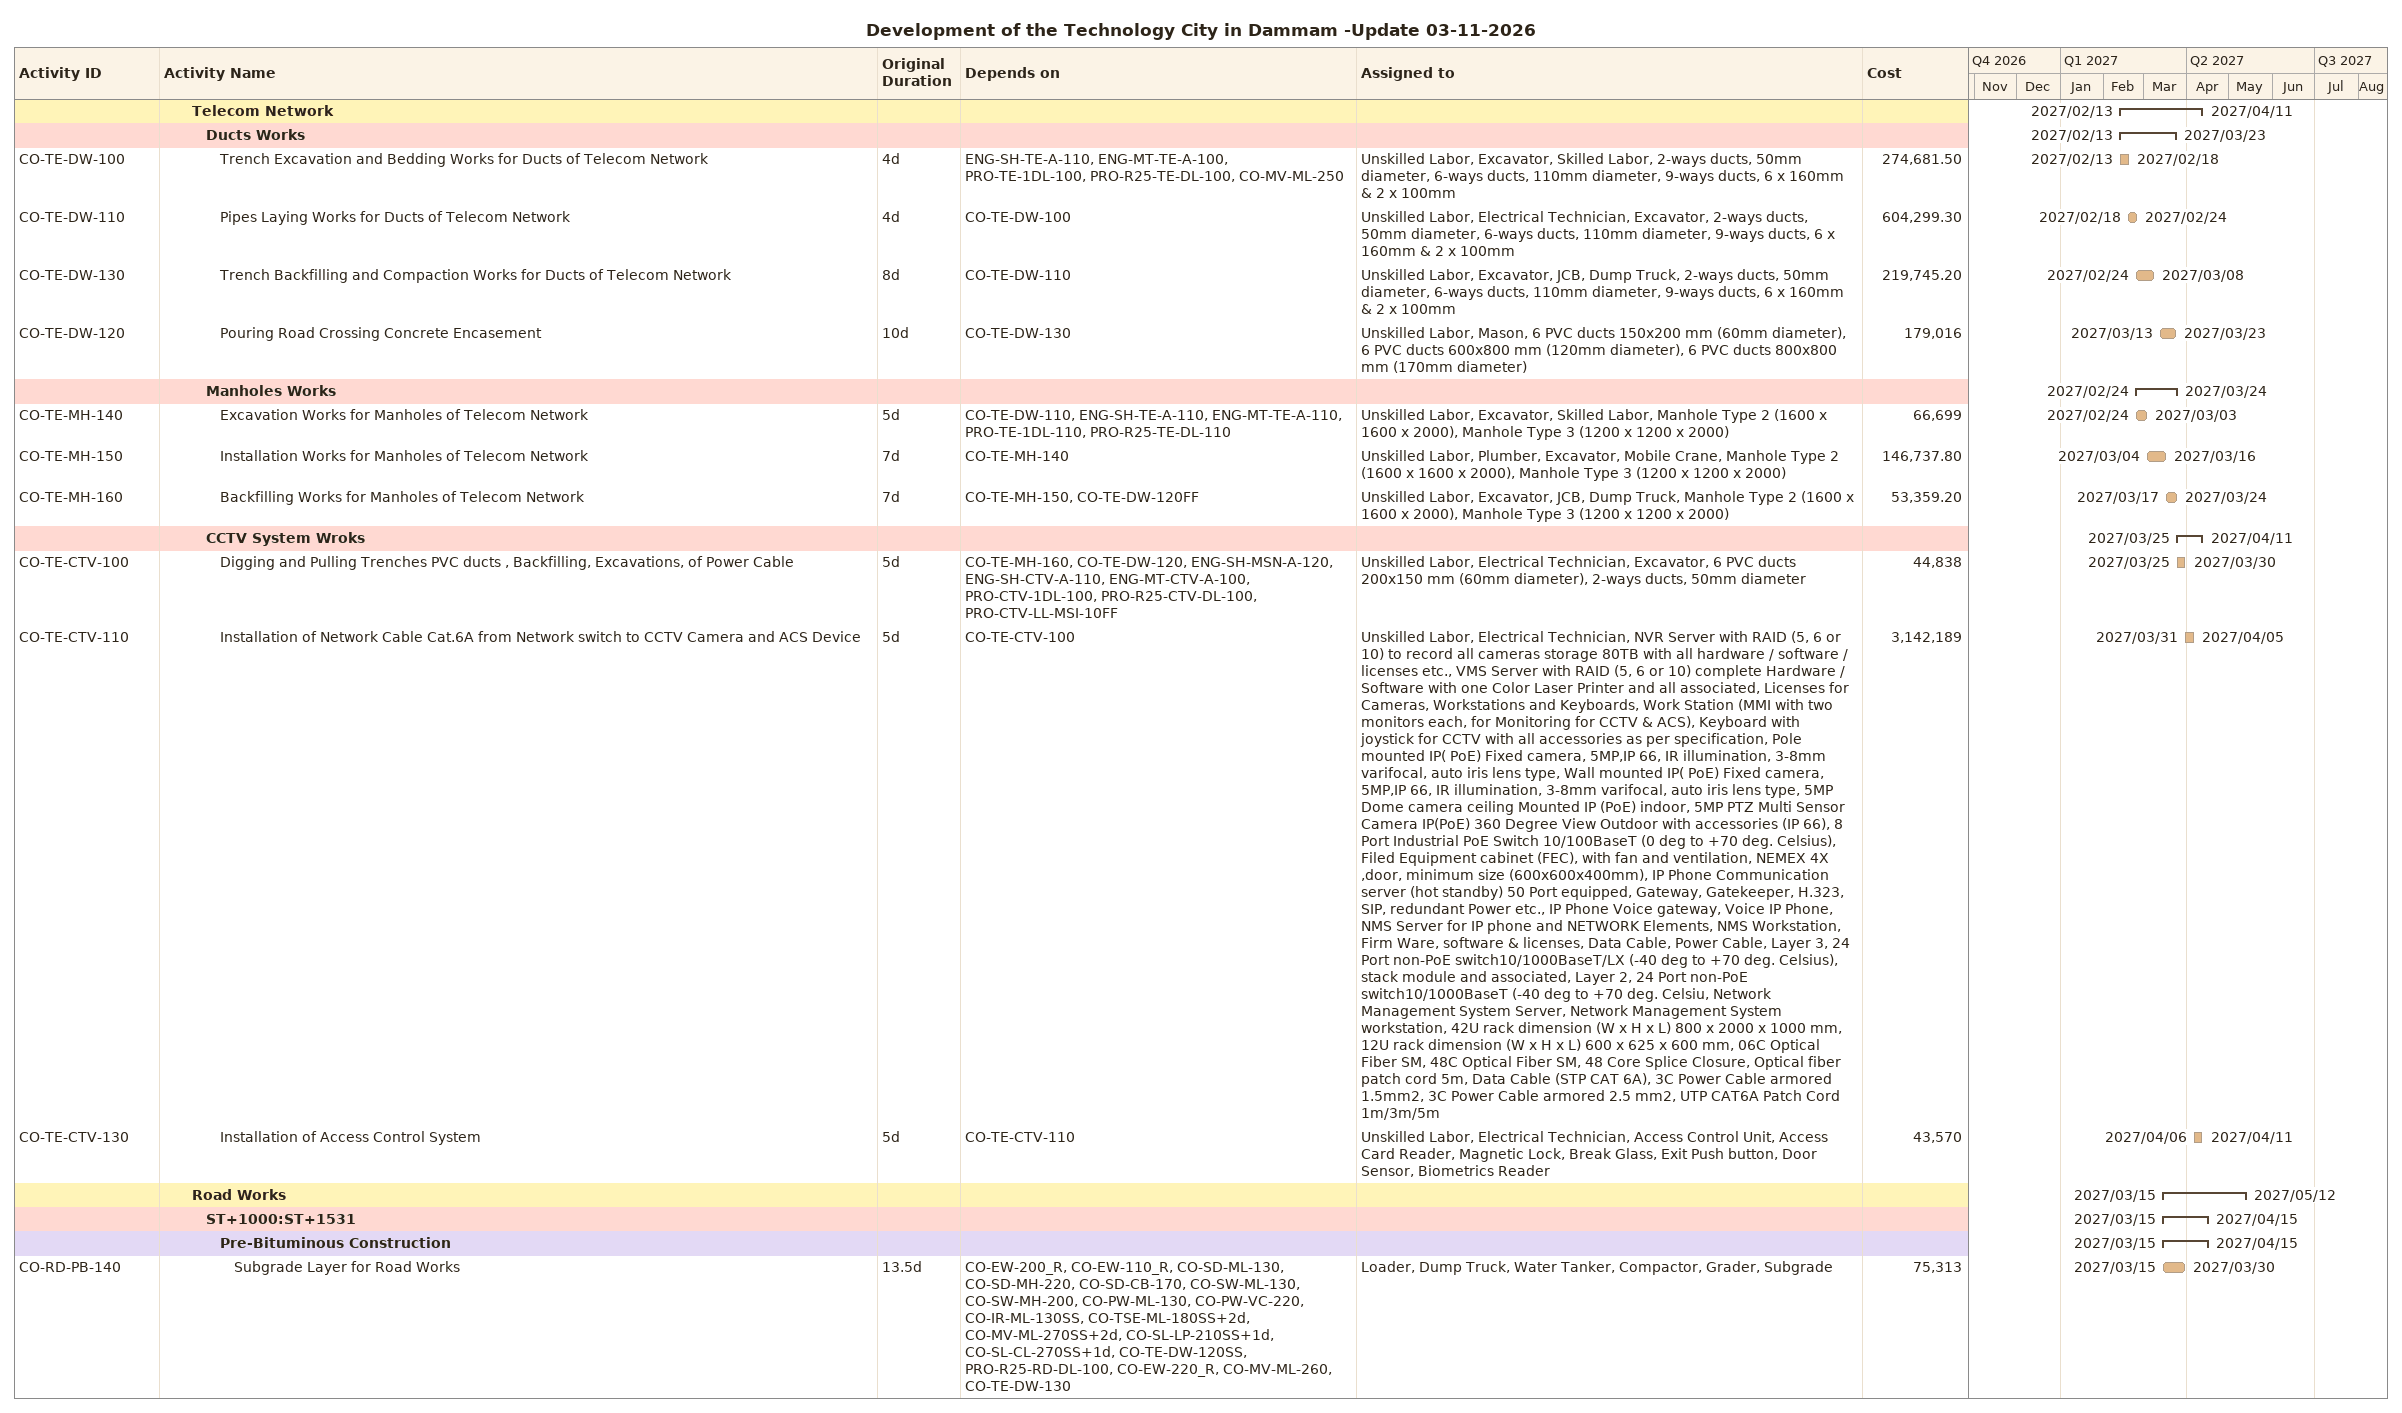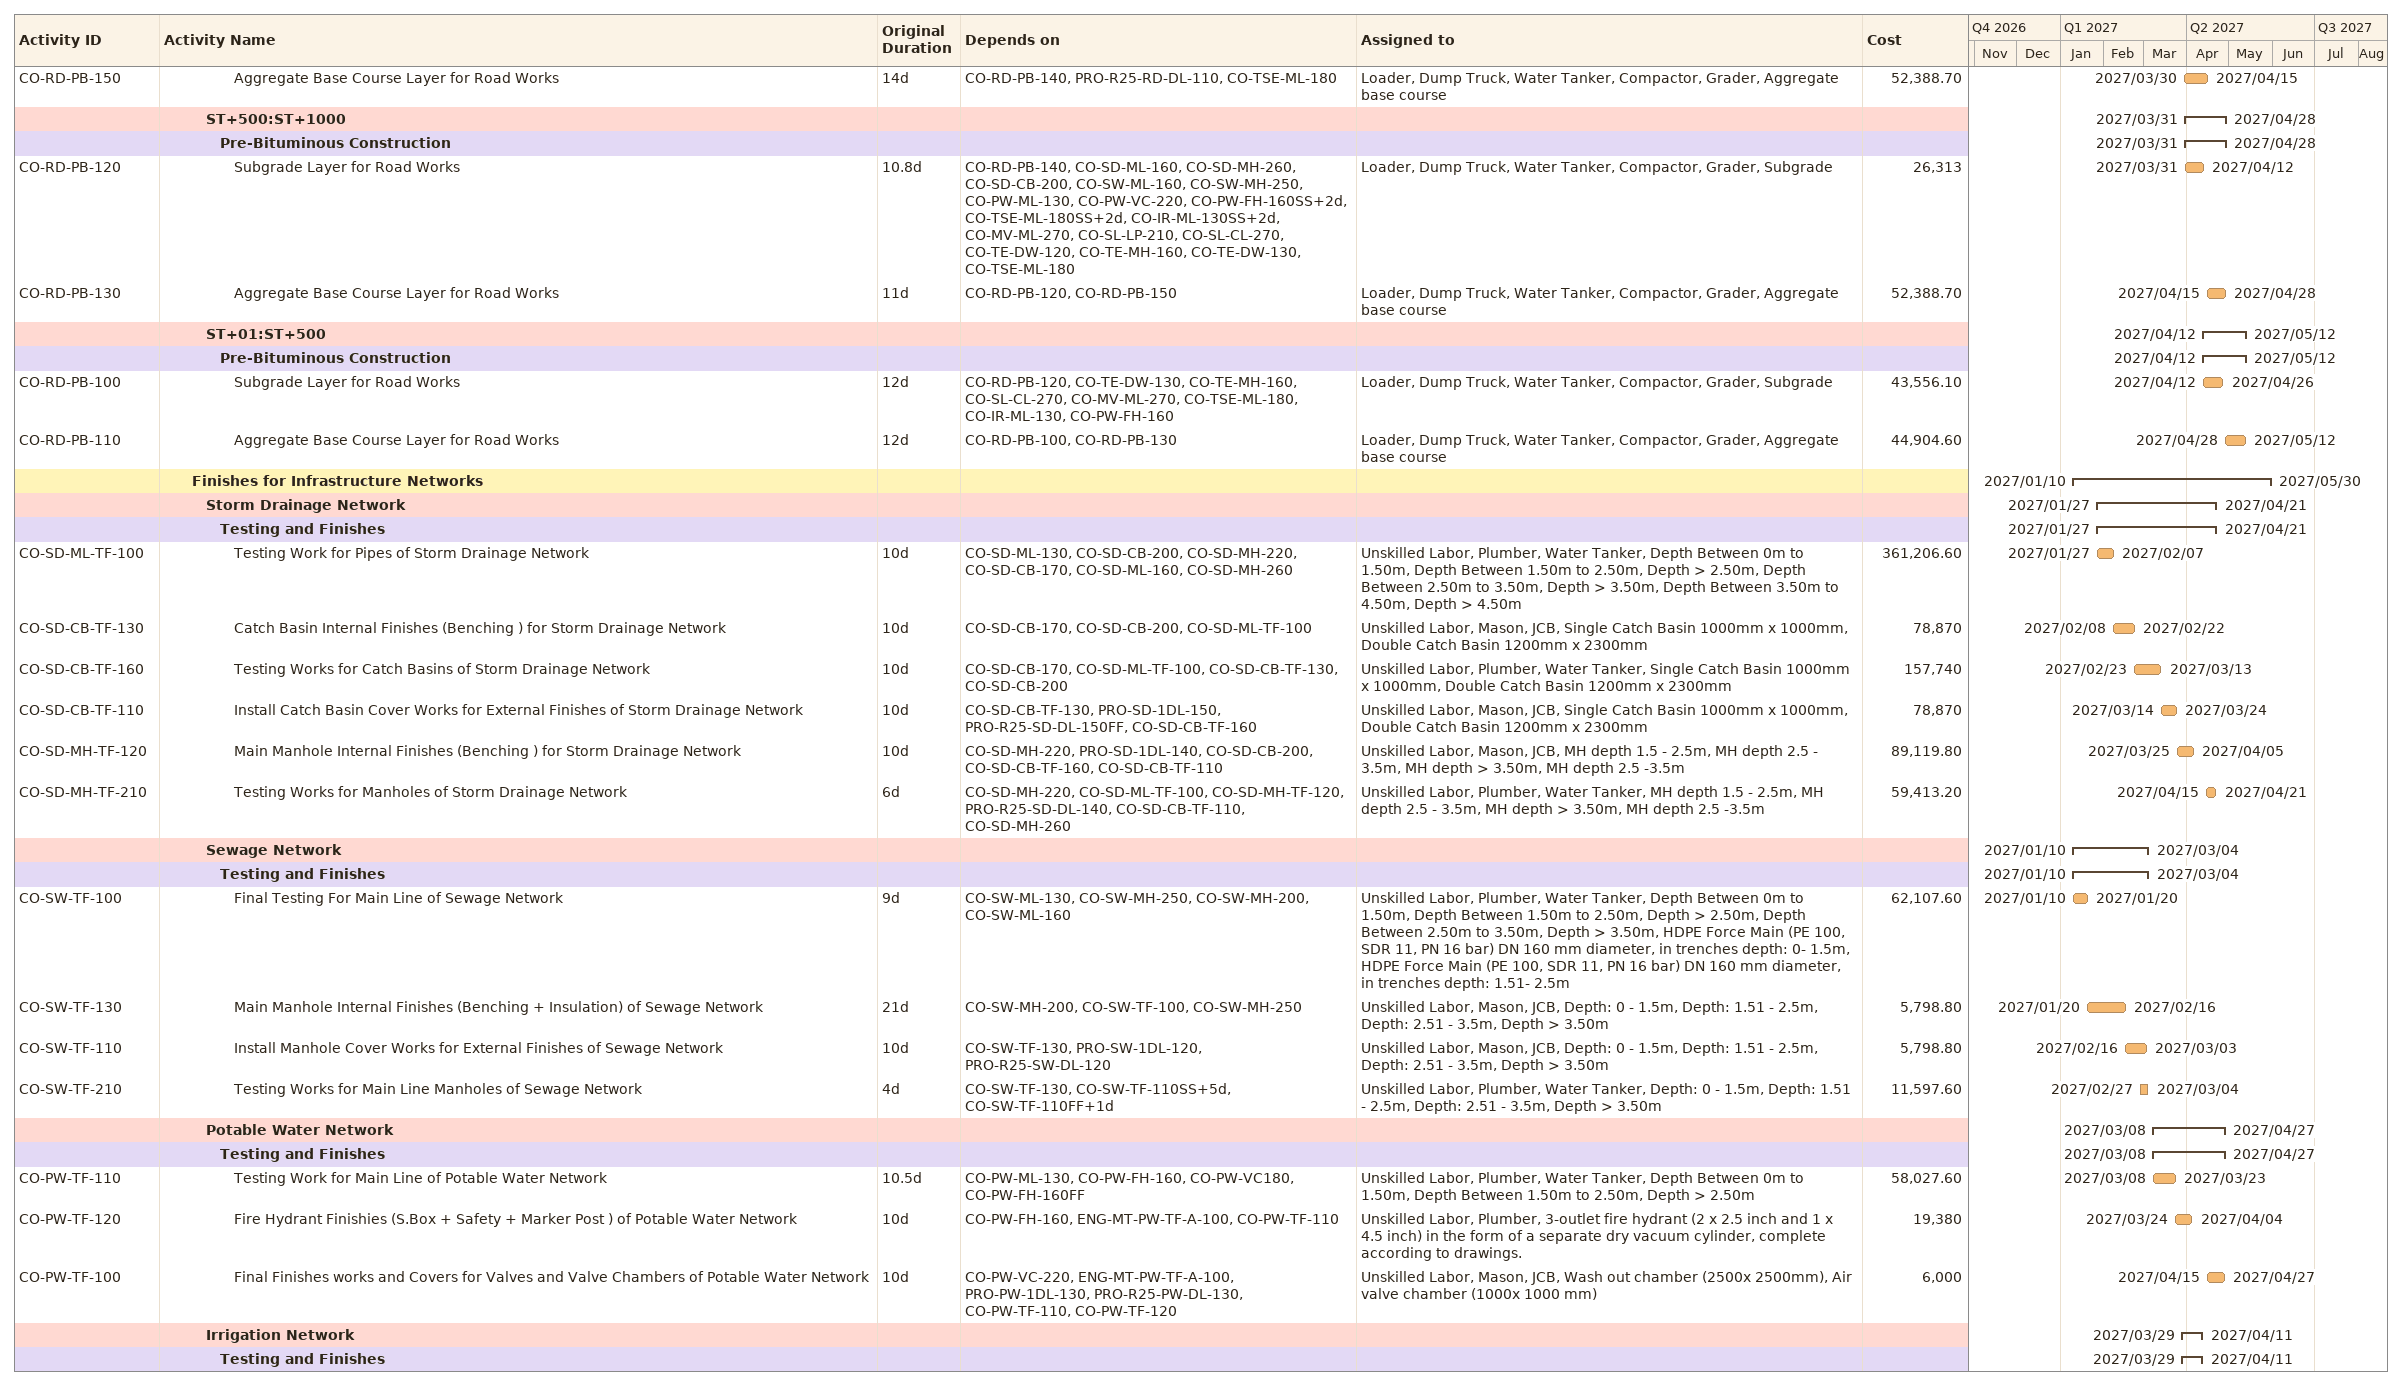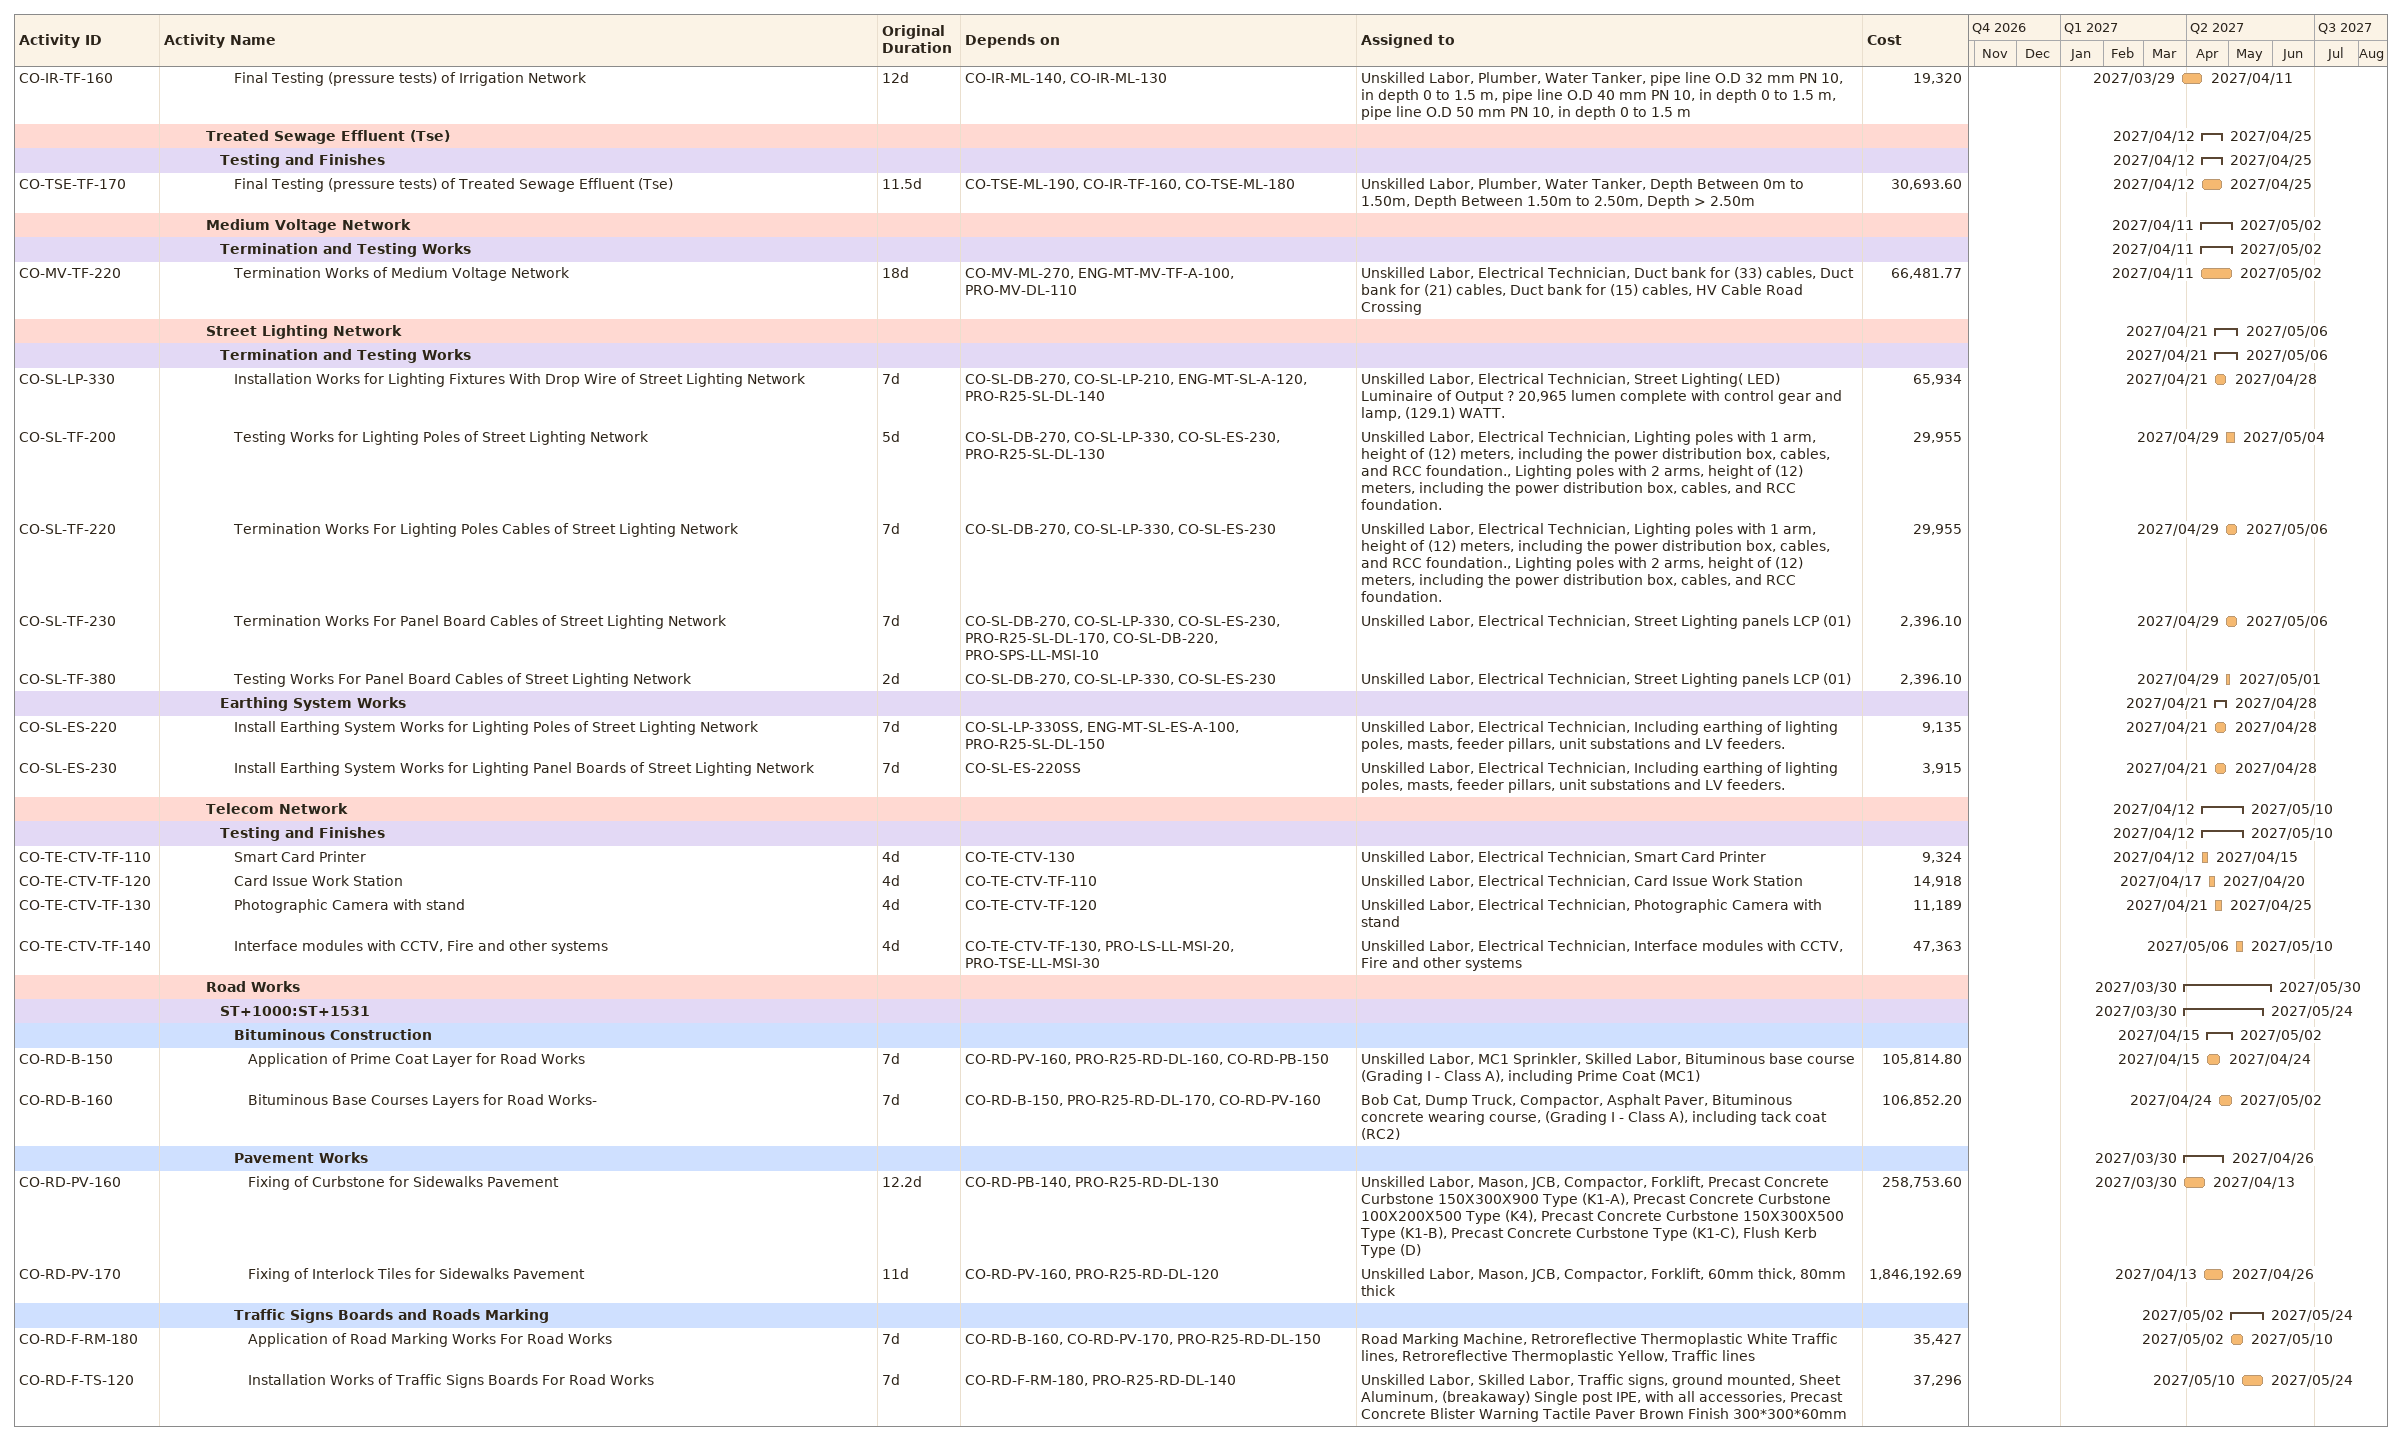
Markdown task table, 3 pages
Development of the Technology City in Dammam -Update 03-11-2026

| ID | Level | Task | Original duration | Start | Finish | Predecessors | Resources | Cost |
|---|---|---|---|---|---|---|---|---|
|  | 3 | **Telecom Network** |  | 2027-02-13 | 2027-04-11 |  |  |  |
|  | 4 | **Ducts Works** |  | 2027-02-13 | 2027-03-23 |  |  |  |
| CO-TE-DW-100 | 5 | Trench Excavation and Bedding Works for Ducts of Telecom Network | 4d | 2027-02-13 | 2027-02-18 | ENG-SH-TE-A-110, ENG-MT-TE-A-100, PRO-TE-1DL-100, PRO-R25-TE-DL-100, CO-MV-ML-250 | Unskilled Labor, Excavator, Skilled Labor, 2-ways ducts, 50mm diameter, 6-ways ducts, 110mm diameter, 9-ways ducts, 6 x 160mm & 2 x 100mm | 274681.50 |
| CO-TE-DW-110 | 5 | Pipes Laying Works for Ducts of Telecom Network | 4d | 2027-02-18 | 2027-02-24 | CO-TE-DW-100 | Unskilled Labor, Electrical Technician, Excavator, 2-ways ducts, 50mm diameter, 6-ways ducts, 110mm diameter, 9-ways ducts, 6 x 160mm & 2 x 100mm | 604299.30 |
| CO-TE-DW-130 | 5 | Trench Backfilling and Compaction Works for Ducts of Telecom Network | 8d | 2027-02-24 | 2027-03-08 | CO-TE-DW-110 | Unskilled Labor, Excavator, JCB, Dump Truck, 2-ways ducts, 50mm diameter, 6-ways ducts, 110mm diameter, 9-ways ducts, 6 x 160mm & 2 x 100mm | 219745.20 |
| CO-TE-DW-120 | 5 | Pouring Road Crossing Concrete Encasement | 10d | 2027-03-13 | 2027-03-23 | CO-TE-DW-130 | Unskilled Labor, Mason, 6 PVC ducts 150x200 mm (60mm diameter), 6 PVC ducts 600x800 mm (120mm diameter), 6 PVC ducts 800x800 mm (170mm diameter) | 179016 |
|  | 4 | **Manholes Works** |  | 2027-02-24 | 2027-03-24 |  |  |  |
| CO-TE-MH-140 | 5 | Excavation Works for Manholes of Telecom Network | 5d | 2027-02-24 | 2027-03-03 | CO-TE-DW-110, ENG-SH-TE-A-110, ENG-MT-TE-A-110, PRO-TE-1DL-110, PRO-R25-TE-DL-110 | Unskilled Labor, Excavator, Skilled Labor, Manhole Type 2 (1600 x 1600 x 2000), Manhole Type 3 (1200 x 1200 x 2000) | 66699 |
| CO-TE-MH-150 | 5 | Installation Works for Manholes of Telecom Network | 7d | 2027-03-04 | 2027-03-16 | CO-TE-MH-140 | Unskilled Labor, Plumber, Excavator, Mobile Crane, Manhole Type 2 (1600 x 1600 x 2000), Manhole Type 3 (1200 x 1200 x 2000) | 146737.80 |
| CO-TE-MH-160 | 5 | Backfilling Works for Manholes of Telecom Network | 7d | 2027-03-17 | 2027-03-24 | CO-TE-MH-150, CO-TE-DW-120FF | Unskilled Labor, Excavator, JCB, Dump Truck, Manhole Type 2 (1600 x 1600 x 2000), Manhole Type 3 (1200 x 1200 x 2000) | 53359.20 |
|  | 4 | **CCTV System Wroks** |  | 2027-03-25 | 2027-04-11 |  |  |  |
| CO-TE-CTV-100 | 5 | Digging and Pulling Trenches PVC ducts , Backfilling, Excavations, of Power Cable | 5d | 2027-03-25 | 2027-03-30 | CO-TE-MH-160, CO-TE-DW-120, ENG-SH-MSN-A-120, ENG-SH-CTV-A-110, ENG-MT-CTV-A-100, PRO-CTV-1DL-100, PRO-R25-CTV-DL-100, PRO-CTV-LL-MSI-10FF | Unskilled Labor, Electrical Technician, Excavator, 6 PVC ducts 200x150 mm (60mm diameter), 2-ways ducts, 50mm diameter | 44838 |
| CO-TE-CTV-110 | 5 | Installation of Network Cable Cat.6A from Network switch to CCTV Camera and ACS Device | 5d | 2027-03-31 | 2027-04-05 | CO-TE-CTV-100 | Unskilled Labor, Electrical Technician, NVR Server with RAID (5, 6 or 10) to record all cameras storage 80TB with all hardware / software / licenses etc., VMS Server with RAID (5, 6 or 10) complete Hardware / Software with one Color Laser Printer and all associated, Licenses for Cameras, Workstations and Keyboards, Work Station (MMI with two monitors each, for Monitoring for CCTV & ACS), Keyboard with joystick for CCTV with all accessories as per specification, Pole mounted IP( PoE) Fixed camera, 5MP,IP 66, IR illumination, 3-8mm varifocal, auto iris lens type, Wall mounted IP( PoE) Fixed camera, 5MP,IP 66, IR illumination, 3-8mm varifocal, auto iris lens type, 5MP Dome camera ceiling Mounted IP (PoE) indoor, 5MP PTZ Multi Sensor Camera IP(PoE) 360 Degree View Outdoor with accessories (IP 66), 8 Port Industrial PoE Switch 10/100BaseT (0 deg to +70 deg. Celsius), Filed Equipment cabinet (FEC), with fan and ventilation, NEMEX 4X ,door, minimum size (600x600x400mm), IP Phone Communication server (hot standby) 50 Port equipped, Gateway, Gatekeeper, H.323, SIP, redundant Power etc., IP Phone Voice gateway, Voice IP Phone, NMS Server for IP phone and NETWORK Elements, NMS Workstation, Firm Ware, software & licenses, Data Cable, Power Cable, Layer 3, 24 Port non-PoE switch10/1000BaseT/LX (-40 deg to +70 deg. Celsius), stack module and associated, Layer 2, 24 Port non-PoE switch10/1000BaseT (-40 deg to +70 deg. Celsiu, Network Management System Server, Network Management System workstation, 42U rack dimension (W x H x L) 800 x 2000 x 1000 mm, 12U rack dimension (W x H x L) 600 x 625 x 600 mm, 06C Optical Fiber SM, 48C Optical Fiber SM, 48 Core Splice Closure, Optical fiber patch cord 5m, Data Cable (STP CAT 6A), 3C Power Cable armored 1.5mm2, 3C Power Cable armored 2.5 mm2, UTP CAT6A Patch Cord 1m/3m/5m | 3142189 |
| CO-TE-CTV-130 | 5 | Installation of Access Control System | 5d | 2027-04-06 | 2027-04-11 | CO-TE-CTV-110 | Unskilled Labor, Electrical Technician, Access Control Unit, Access Card Reader, Magnetic Lock, Break Glass, Exit Push button, Door Sensor, Biometrics Reader | 43570 |
|  | 3 | **Road Works** |  | 2027-03-15 | 2027-05-12 |  |  |  |
|  | 4 | **ST+1000:ST+1531** |  | 2027-03-15 | 2027-04-15 |  |  |  |
|  | 5 | **Pre-Bituminous Construction** |  | 2027-03-15 | 2027-04-15 |  |  |  |
| CO-RD-PB-140 | 6 | Subgrade Layer for Road Works | 13.5d | 2027-03-15 | 2027-03-30 | CO-EW-200_R, CO-EW-110_R, CO-SD-ML-130, CO-SD-MH-220, CO-SD-CB-170, CO-SW-ML-130, CO-SW-MH-200, CO-PW-ML-130, CO-PW-VC-220, CO-IR-ML-130SS, CO-TSE-ML-180SS+2d, CO-MV-ML-270SS+2d, CO-SL-LP-210SS+1d, CO-SL-CL-270SS+1d, CO-TE-DW-120SS, PRO-R25-RD-DL-100, CO-EW-220_R, CO-MV-ML-260, CO-TE-DW-130 | Loader, Dump Truck, Water Tanker, Compactor, Grader, Subgrade | 75313 |
| CO-RD-PB-150 | 6 | Aggregate Base Course Layer for Road Works | 14d | 2027-03-30 | 2027-04-15 | CO-RD-PB-140, PRO-R25-RD-DL-110, CO-TSE-ML-180 | Loader, Dump Truck, Water Tanker, Compactor, Grader, Aggregate base course | 52388.70 |
|  | 4 | **ST+500:ST+1000** |  | 2027-03-31 | 2027-04-28 |  |  |  |
|  | 5 | **Pre-Bituminous Construction** |  | 2027-03-31 | 2027-04-28 |  |  |  |
| CO-RD-PB-120 | 6 | Subgrade Layer for Road Works | 10.8d | 2027-03-31 | 2027-04-12 | CO-RD-PB-140, CO-SD-ML-160, CO-SD-MH-260, CO-SD-CB-200, CO-SW-ML-160, CO-SW-MH-250, CO-PW-ML-130, CO-PW-VC-220, CO-PW-FH-160SS+2d, CO-TSE-ML-180SS+2d, CO-IR-ML-130SS+2d, CO-MV-ML-270, CO-SL-LP-210, CO-SL-CL-270, CO-TE-DW-120, CO-TE-MH-160, CO-TE-DW-130, CO-TSE-ML-180 | Loader, Dump Truck, Water Tanker, Compactor, Grader, Subgrade | 26313 |
| CO-RD-PB-130 | 6 | Aggregate Base Course Layer for Road Works | 11d | 2027-04-15 | 2027-04-28 | CO-RD-PB-120, CO-RD-PB-150 | Loader, Dump Truck, Water Tanker, Compactor, Grader, Aggregate base course | 52388.70 |
|  | 4 | **ST+01:ST+500** |  | 2027-04-12 | 2027-05-12 |  |  |  |
|  | 5 | **Pre-Bituminous Construction** |  | 2027-04-12 | 2027-05-12 |  |  |  |
| CO-RD-PB-100 | 6 | Subgrade Layer for Road Works | 12d | 2027-04-12 | 2027-04-26 | CO-RD-PB-120, CO-TE-DW-130, CO-TE-MH-160, CO-SL-CL-270, CO-MV-ML-270, CO-TSE-ML-180, CO-IR-ML-130, CO-PW-FH-160 | Loader, Dump Truck, Water Tanker, Compactor, Grader, Subgrade | 43556.10 |
| CO-RD-PB-110 | 6 | Aggregate Base Course Layer for Road Works | 12d | 2027-04-28 | 2027-05-12 | CO-RD-PB-100, CO-RD-PB-130 | Loader, Dump Truck, Water Tanker, Compactor, Grader, Aggregate base course | 44904.60 |
|  | 3 | **Finishes for Infrastructure Networks** |  | 2027-01-10 | 2027-05-30 |  |  |  |
|  | 4 | **Storm Drainage Network** |  | 2027-01-27 | 2027-04-21 |  |  |  |
|  | 5 | **Testing and Finishes** |  | 2027-01-27 | 2027-04-21 |  |  |  |
| CO-SD-ML-TF-100 | 6 | Testing Work for Pipes of Storm Drainage Network | 10d | 2027-01-27 | 2027-02-07 | CO-SD-ML-130, CO-SD-CB-200, CO-SD-MH-220, CO-SD-CB-170, CO-SD-ML-160, CO-SD-MH-260 | Unskilled Labor, Plumber, Water Tanker, Depth Between 0m to 1.50m, Depth Between 1.50m to 2.50m, Depth > 2.50m, Depth Between 2.50m to 3.50m, Depth > 3.50m, Depth Between 3.50m to 4.50m, Depth > 4.50m | 361206.60 |
| CO-SD-CB-TF-130 | 6 | Catch Basin Internal Finishes (Benching ) for Storm Drainage Network | 10d | 2027-02-08 | 2027-02-22 | CO-SD-CB-170, CO-SD-CB-200, CO-SD-ML-TF-100 | Unskilled Labor, Mason, JCB, Single Catch Basin 1000mm x 1000mm, Double Catch Basin 1200mm x 2300mm | 78870 |
| CO-SD-CB-TF-160 | 6 | Testing Works for Catch Basins of Storm Drainage Network | 10d | 2027-02-23 | 2027-03-13 | CO-SD-CB-170, CO-SD-ML-TF-100, CO-SD-CB-TF-130, CO-SD-CB-200 | Unskilled Labor, Plumber, Water Tanker, Single Catch Basin 1000mm x 1000mm, Double Catch Basin 1200mm x 2300mm | 157740 |
| CO-SD-CB-TF-110 | 6 | Install Catch Basin Cover Works for External Finishes of Storm Drainage Network | 10d | 2027-03-14 | 2027-03-24 | CO-SD-CB-TF-130, PRO-SD-1DL-150, PRO-R25-SD-DL-150FF, CO-SD-CB-TF-160 | Unskilled Labor, Mason, JCB, Single Catch Basin 1000mm x 1000mm, Double Catch Basin 1200mm x 2300mm | 78870 |
| CO-SD-MH-TF-120 | 6 | Main Manhole Internal Finishes (Benching ) for Storm Drainage Network | 10d | 2027-03-25 | 2027-04-05 | CO-SD-MH-220, PRO-SD-1DL-140, CO-SD-CB-200, CO-SD-CB-TF-160, CO-SD-CB-TF-110 | Unskilled Labor, Mason, JCB, MH depth 1.5 - 2.5m, MH depth 2.5 - 3.5m, MH depth > 3.50m, MH depth 2.5 -3.5m | 89119.80 |
| CO-SD-MH-TF-210 | 6 | Testing Works for Manholes of Storm Drainage Network | 6d | 2027-04-15 | 2027-04-21 | CO-SD-MH-220, CO-SD-ML-TF-100, CO-SD-MH-TF-120, PRO-R25-SD-DL-140, CO-SD-CB-TF-110, CO-SD-MH-260 | Unskilled Labor, Plumber, Water Tanker, MH depth 1.5 - 2.5m, MH depth 2.5 - 3.5m, MH depth > 3.50m, MH depth 2.5 -3.5m | 59413.20 |
|  | 4 | **Sewage Network** |  | 2027-01-10 | 2027-03-04 |  |  |  |
|  | 5 | **Testing and Finishes** |  | 2027-01-10 | 2027-03-04 |  |  |  |
| CO-SW-TF-100 | 6 | Final Testing For Main Line of Sewage Network | 9d | 2027-01-10 | 2027-01-20 | CO-SW-ML-130, CO-SW-MH-250, CO-SW-MH-200, CO-SW-ML-160 | Unskilled Labor, Plumber, Water Tanker, Depth Between 0m to 1.50m, Depth Between 1.50m to 2.50m, Depth > 2.50m, Depth Between 2.50m to 3.50m, Depth > 3.50m, HDPE Force Main (PE 100, SDR 11, PN 16 bar) DN 160 mm diameter, in trenches depth: 0- 1.5m, HDPE Force Main (PE 100, SDR 11, PN 16 bar) DN 160 mm diameter, in trenches depth: 1.51- 2.5m | 62107.60 |
| CO-SW-TF-130 | 6 | Main Manhole Internal Finishes (Benching + Insulation) of Sewage Network | 21d | 2027-01-20 | 2027-02-16 | CO-SW-MH-200, CO-SW-TF-100, CO-SW-MH-250 | Unskilled Labor, Mason, JCB, Depth: 0 - 1.5m, Depth: 1.51 - 2.5m, Depth: 2.51 - 3.5m, Depth > 3.50m | 5798.80 |
| CO-SW-TF-110 | 6 | Install Manhole Cover Works for External Finishes of Sewage Network | 10d | 2027-02-16 | 2027-03-03 | CO-SW-TF-130, PRO-SW-1DL-120, PRO-R25-SW-DL-120 | Unskilled Labor, Mason, JCB, Depth: 0 - 1.5m, Depth: 1.51 - 2.5m, Depth: 2.51 - 3.5m, Depth > 3.50m | 5798.80 |
| CO-SW-TF-210 | 6 | Testing Works for Main Line Manholes of Sewage Network | 4d | 2027-02-27 | 2027-03-04 | CO-SW-TF-130, CO-SW-TF-110SS+5d, CO-SW-TF-110FF+1d | Unskilled Labor, Plumber, Water Tanker, Depth: 0 - 1.5m, Depth: 1.51 - 2.5m, Depth: 2.51 - 3.5m, Depth > 3.50m | 11597.60 |
|  | 4 | **Potable Water Network** |  | 2027-03-08 | 2027-04-27 |  |  |  |
|  | 5 | **Testing and Finishes** |  | 2027-03-08 | 2027-04-27 |  |  |  |
| CO-PW-TF-110 | 6 | Testing Work for Main Line of Potable Water Network | 10.5d | 2027-03-08 | 2027-03-23 | CO-PW-ML-130, CO-PW-FH-160, CO-PW-VC180, CO-PW-FH-160FF | Unskilled Labor, Plumber, Water Tanker, Depth Between 0m to 1.50m, Depth Between 1.50m to 2.50m, Depth > 2.50m | 58027.60 |
| CO-PW-TF-120 | 6 | Fire Hydrant Finishies (S.Box + Safety + Marker Post ) of Potable Water Network | 10d | 2027-03-24 | 2027-04-04 | CO-PW-FH-160, ENG-MT-PW-TF-A-100, CO-PW-TF-110 | Unskilled Labor, Plumber, 3-outlet fire hydrant (2 x 2.5 inch and 1 x 4.5 inch) in the form of a separate dry vacuum cylinder, complete according to drawings. | 19380 |
| CO-PW-TF-100 | 6 | Final Finishes works and Covers for Valves and Valve Chambers of Potable Water Network | 10d | 2027-04-15 | 2027-04-27 | CO-PW-VC-220, ENG-MT-PW-TF-A-100, PRO-PW-1DL-130, PRO-R25-PW-DL-130, CO-PW-TF-110, CO-PW-TF-120 | Unskilled Labor, Mason, JCB, Wash out chamber (2500x 2500mm), Air valve chamber (1000x 1000 mm) | 6000 |
|  | 4 | **Irrigation Network** |  | 2027-03-29 | 2027-04-11 |  |  |  |
|  | 5 | **Testing and Finishes** |  | 2027-03-29 | 2027-04-11 |  |  |  |
| CO-IR-TF-160 | 6 | Final Testing (pressure tests) of Irrigation Network | 12d | 2027-03-29 | 2027-04-11 | CO-IR-ML-140, CO-IR-ML-130 | Unskilled Labor, Plumber, Water Tanker, pipe line O.D 32 mm PN 10, in depth 0 to 1.5 m, pipe line O.D 40 mm PN 10, in depth 0 to 1.5 m, pipe line O.D 50 mm PN 10, in depth 0 to 1.5 m | 19320 |
|  | 4 | **Treated Sewage Effluent (Tse)** |  | 2027-04-12 | 2027-04-25 |  |  |  |
|  | 5 | **Testing and Finishes** |  | 2027-04-12 | 2027-04-25 |  |  |  |
| CO-TSE-TF-170 | 6 | Final Testing (pressure tests) of Treated Sewage Effluent (Tse) | 11.5d | 2027-04-12 | 2027-04-25 | CO-TSE-ML-190, CO-IR-TF-160, CO-TSE-ML-180 | Unskilled Labor, Plumber, Water Tanker, Depth Between 0m to 1.50m, Depth Between 1.50m to 2.50m, Depth > 2.50m | 30693.60 |
|  | 4 | **Medium Voltage Network** |  | 2027-04-11 | 2027-05-02 |  |  |  |
|  | 5 | **Termination and Testing Works** |  | 2027-04-11 | 2027-05-02 |  |  |  |
| CO-MV-TF-220 | 6 | Termination Works of Medium Voltage Network | 18d | 2027-04-11 | 2027-05-02 | CO-MV-ML-270, ENG-MT-MV-TF-A-100, PRO-MV-DL-110 | Unskilled Labor, Electrical Technician, Duct bank for (33) cables, Duct bank for (21) cables, Duct bank for (15) cables, HV Cable Road Crossing | 66481.77 |
|  | 4 | **Street Lighting Network** |  | 2027-04-21 | 2027-05-06 |  |  |  |
|  | 5 | **Termination and Testing Works** |  | 2027-04-21 | 2027-05-06 |  |  |  |
| CO-SL-LP-330 | 6 | Installation Works for Lighting Fixtures With Drop Wire of Street Lighting Network | 7d | 2027-04-21 | 2027-04-28 | CO-SL-DB-270, CO-SL-LP-210, ENG-MT-SL-A-120, PRO-R25-SL-DL-140 | Unskilled Labor, Electrical Technician, Street Lighting( LED) Luminaire of Output ? 20,965 lumen complete with control gear and lamp, (129.1) WATT. | 65934 |
| CO-SL-TF-200 | 6 | Testing Works for Lighting Poles of Street Lighting Network | 5d | 2027-04-29 | 2027-05-04 | CO-SL-DB-270, CO-SL-LP-330, CO-SL-ES-230, PRO-R25-SL-DL-130 | Unskilled Labor, Electrical Technician, Lighting poles with 1 arm, height of (12) meters, including the power distribution box, cables, and RCC foundation., Lighting poles with 2 arms, height of (12) meters, including the power distribution box, cables, and RCC foundation. | 29955 |
| CO-SL-TF-220 | 6 | Termination Works For Lighting Poles Cables of Street Lighting Network | 7d | 2027-04-29 | 2027-05-06 | CO-SL-DB-270, CO-SL-LP-330, CO-SL-ES-230 | Unskilled Labor, Electrical Technician, Lighting poles with 1 arm, height of (12) meters, including the power distribution box, cables, and RCC foundation., Lighting poles with 2 arms, height of (12) meters, including the power distribution box, cables, and RCC foundation. | 29955 |
| CO-SL-TF-230 | 6 | Termination Works For Panel Board Cables of Street Lighting Network | 7d | 2027-04-29 | 2027-05-06 | CO-SL-DB-270, CO-SL-LP-330, CO-SL-ES-230, PRO-R25-SL-DL-170, CO-SL-DB-220, PRO-SPS-LL-MSI-10 | Unskilled Labor, Electrical Technician, Street Lighting panels LCP (01) | 2396.10 |
| CO-SL-TF-380 | 6 | Testing Works For Panel Board Cables of Street Lighting Network | 2d | 2027-04-29 | 2027-05-01 | CO-SL-DB-270, CO-SL-LP-330, CO-SL-ES-230 | Unskilled Labor, Electrical Technician, Street Lighting panels LCP (01) | 2396.10 |
|  | 5 | **Earthing System Works** |  | 2027-04-21 | 2027-04-28 |  |  |  |
| CO-SL-ES-220 | 6 | Install Earthing System Works for Lighting Poles of Street Lighting Network | 7d | 2027-04-21 | 2027-04-28 | CO-SL-LP-330SS, ENG-MT-SL-ES-A-100, PRO-R25-SL-DL-150 | Unskilled Labor, Electrical Technician, Including earthing of lighting poles, masts, feeder pillars, unit substations and LV feeders. | 9135 |
| CO-SL-ES-230 | 6 | Install Earthing System Works for Lighting Panel Boards of Street Lighting Network | 7d | 2027-04-21 | 2027-04-28 | CO-SL-ES-220SS | Unskilled Labor, Electrical Technician, Including earthing of lighting poles, masts, feeder pillars, unit substations and LV feeders. | 3915 |
|  | 4 | **Telecom Network** |  | 2027-04-12 | 2027-05-10 |  |  |  |
|  | 5 | **Testing and Finishes** |  | 2027-04-12 | 2027-05-10 |  |  |  |
| CO-TE-CTV-TF-110 | 6 | Smart Card Printer | 4d | 2027-04-12 | 2027-04-15 | CO-TE-CTV-130 | Unskilled Labor, Electrical Technician, Smart Card Printer | 9324 |
| CO-TE-CTV-TF-120 | 6 | Card Issue Work Station | 4d | 2027-04-17 | 2027-04-20 | CO-TE-CTV-TF-110 | Unskilled Labor, Electrical Technician, Card Issue Work Station | 14918 |
| CO-TE-CTV-TF-130 | 6 | Photographic Camera with stand | 4d | 2027-04-21 | 2027-04-25 | CO-TE-CTV-TF-120 | Unskilled Labor, Electrical Technician, Photographic Camera with stand | 11189 |
| CO-TE-CTV-TF-140 | 6 | Interface modules with CCTV, Fire and other systems | 4d | 2027-05-06 | 2027-05-10 | CO-TE-CTV-TF-130, PRO-LS-LL-MSI-20, PRO-TSE-LL-MSI-30 | Unskilled Labor, Electrical Technician, Interface modules with CCTV, Fire and other systems | 47363 |
|  | 4 | **Road Works** |  | 2027-03-30 | 2027-05-30 |  |  |  |
|  | 5 | **ST+1000:ST+1531** |  | 2027-03-30 | 2027-05-24 |  |  |  |
|  | 6 | **Bituminous Construction** |  | 2027-04-15 | 2027-05-02 |  |  |  |
| CO-RD-B-150 | 7 | Application of Prime Coat Layer for Road Works | 7d | 2027-04-15 | 2027-04-24 | CO-RD-PV-160, PRO-R25-RD-DL-160, CO-RD-PB-150 | Unskilled Labor, MC1 Sprinkler, Skilled Labor, Bituminous base course (Grading I - Class A), including Prime Coat (MC1) | 105814.80 |
| CO-RD-B-160 | 7 | Bituminous Base Courses Layers for Road Works- | 7d | 2027-04-24 | 2027-05-02 | CO-RD-B-150, PRO-R25-RD-DL-170, CO-RD-PV-160 | Bob Cat, Dump Truck, Compactor, Asphalt Paver, Bituminous concrete wearing course, (Grading I - Class A), including tack coat (RC2) | 106852.20 |
|  | 6 | **Pavement Works** |  | 2027-03-30 | 2027-04-26 |  |  |  |
| CO-RD-PV-160 | 7 | Fixing of Curbstone for Sidewalks Pavement | 12.2d | 2027-03-30 | 2027-04-13 | CO-RD-PB-140, PRO-R25-RD-DL-130 | Unskilled Labor, Mason, JCB, Compactor, Forklift, Precast Concrete Curbstone 150X300X900 Type (K1-A), Precast Concrete Curbstone 100X200X500 Type (K4), Precast Concrete Curbstone 150X300X500 Type (K1-B), Precast Concrete Curbstone Type (K1-C), Flush Kerb Type (D) | 258753.60 |
| CO-RD-PV-170 | 7 | Fixing of Interlock Tiles for Sidewalks Pavement | 11d | 2027-04-13 | 2027-04-26 | CO-RD-PV-160, PRO-R25-RD-DL-120 | Unskilled Labor, Mason, JCB, Compactor, Forklift, 60mm thick, 80mm thick | 1846192.69 |
|  | 6 | **Traffic Signs Boards and Roads Marking** |  | 2027-05-02 | 2027-05-24 |  |  |  |
| CO-RD-F-RM-180 | 7 | Application of Road Marking Works For Road Works | 7d | 2027-05-02 | 2027-05-10 | CO-RD-B-160, CO-RD-PV-170, PRO-R25-RD-DL-150 | Road Marking Machine, Retroreflective Thermoplastic White Traffic lines, Retroreflective Thermoplastic Yellow, Traffic lines | 35427 |
| CO-RD-F-TS-120 | 7 | Installation Works of Traffic Signs Boards For Road Works | 7d | 2027-05-10 | 2027-05-24 | CO-RD-F-RM-180, PRO-R25-RD-DL-140 | Unskilled Labor, Skilled Labor, Traffic signs, ground mounted, Sheet Aluminum, (breakaway) Single post IPE, with all accessories, Precast Concrete Blister Warning Tactile Paver Brown Finish 300*300*60mm | 37296 |
